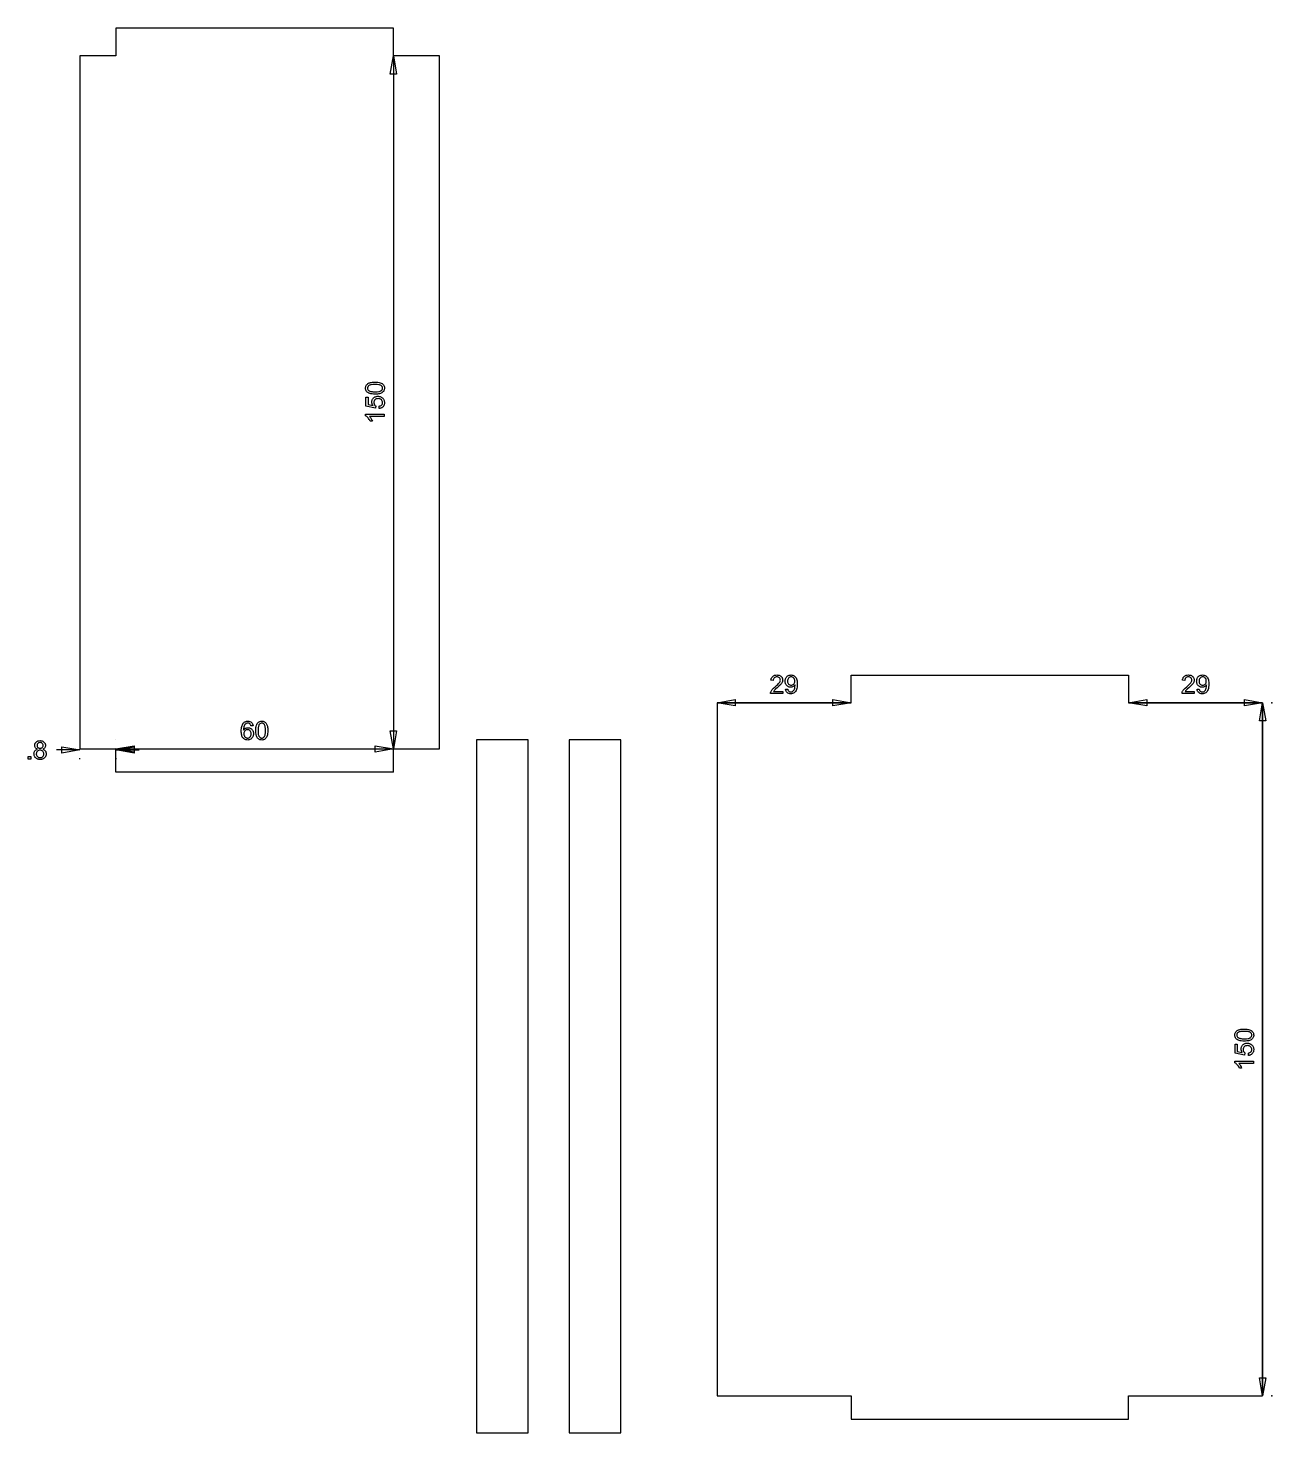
# Model space of a CAD drawing. Extents: x 314 to 1097, y 11 to 816.
# Drawn here: x 821 to 1090, y 12 to 316 of the extents above; entities that cross this region are included whole.
import ezdxf

# ---------------------------------------------------------------- set-up
doc = ezdxf.new("R2010")
doc.units = 0
doc.header["$LTSCALE"] = 10
doc.layers.add('Layer_1', color=7, linetype='CONTINUOUS')

msp = doc.modelspace()

# ---------------------------------------------------------------- linework, layer by layer
at = {"layer": 'Layer_1', "color": 7, "linetype": 'CONTINUOUS'}
for p, q in [((900, 316), (840, 316)), ((840, 316), (840, 310)), ((900, 310), (900, 316)), ((832.2, 310), (832.2, 160)), ((840, 310), (832.2, 310)), ((909.99, 310), (900, 310)), ((900, 310), (900, 160)), ((902, 310), (902, 310)), ((909.99, 160), (909.99, 310)), ((999, 170), (999, 176)), ((999, 176), (1059, 176)), ((1059, 176), (1059, 170)), ((970, 170), (970, 20)), ((970, 170), (999, 170)), ((999, 170), (970, 170)), ((1088, 170), (1059, 170)), ((1059, 170), (1088, 170)), ((1088, 20), (1088, 170)), ((1088, 170), (1088, 20)), ((840, 162), (840, 162.01)), ((900, 162.01), (900, 162)), ((918, 162), (918, 12)), ((929.18, 162), (918, 162)), ((929.18, 12), (929.18, 162)), ((938, 162), (938, 12)), ((949.18, 162), (938, 162)), ((949.18, 12), (949.18, 162)), ((832.2, 159.79), (827.15, 159.79)), ((832.2, 160), (840, 160)), ((840, 160.01), (900, 160.01)), ((840, 155), (840, 160)), ((840, 159.79), (845.05, 159.79)), ((900, 155), (900, 160)), ((900, 160), (909.99, 160)), ((902, 160), (902, 160)), ((832.2, 157.79), (832.2, 158)), ((840, 158), (840, 157.79)), ((900, 155), (840, 155)), ((970, 20), (999, 20)), ((999, 20), (999, 15)), ((1059, 20), (1088, 20)), ((1059, 15), (1059, 20)), ((999, 15), (1059, 15)), ((918, 12), (929.18, 12)), ((938, 12), (949.18, 12))]:
    msp.add_line(p, q, dxfattribs=at)
at = {"layer": 'Layer_1', "color": 7, "linetype": 'CONTINUOUS', "flags": 128}
for points in [[(900, 310), (900.69, 306.06), (899.31, 306.06), (900, 310)], [(896.03, 236.79), (895.69, 236.79), (895.39, 236.82), (895.12, 236.87), (894.89, 236.93), (894.68, 237.01), (894.5, 237.11), (894.35, 237.23), (894.22, 237.37), (894.12, 237.52), (894.04, 237.69), (894, 237.88), (893.98, 238.09), (893.99, 238.25), (894.02, 238.39), (894.06, 238.53), (894.11, 238.65), (894.19, 238.77), (894.27, 238.88), (894.37, 238.97), (894.49, 239.06), (894.62, 239.13), (894.76, 239.2), (894.91, 239.25), (895.08, 239.3), (895.27, 239.34), (895.49, 239.37), (895.75, 239.39), (896.03, 239.39), (896.36, 239.39), (896.66, 239.36), (896.93, 239.31), (897.16, 239.25), (897.37, 239.17), (897.55, 239.07), (897.7, 238.95), (897.83, 238.82), (897.94, 238.66), (898.01, 238.49), (898.05, 238.3), (898.07, 238.09), (898.06, 237.95), (898.04, 237.82), (898.01, 237.69), (897.96, 237.57), (897.91, 237.46), (897.84, 237.36), (897.75, 237.27), (897.65, 237.18), (897.52, 237.09), (897.36, 237.01), (897.19, 236.94), (897, 236.88), (896.78, 236.84), (896.55, 236.81), (896.3, 236.79), (896.03, 236.79)], [(896.03, 237.29), (896.48, 237.3), (896.85, 237.35), (897, 237.38), (897.13, 237.42), (897.25, 237.47), (897.34, 237.52), (897.48, 237.64), (897.54, 237.71), (897.58, 237.78), (897.62, 237.85), (897.64, 237.93), (897.66, 238.01), (897.66, 238.09), (897.66, 238.17), (897.64, 238.25), (897.62, 238.33), (897.58, 238.4), (897.54, 238.47), (897.48, 238.54), (897.34, 238.66), (897.25, 238.71), (897.13, 238.76), (897, 238.8), (896.85, 238.83), (896.48, 238.88), (896.03, 238.89), (895.57, 238.88), (895.21, 238.83), (895.05, 238.8), (894.92, 238.76), (894.81, 238.71), (894.71, 238.66), (894.57, 238.54), (894.52, 238.47), (894.47, 238.4), (894.44, 238.33), (894.41, 238.25), (894.4, 238.17), (894.39, 238.08), (894.41, 237.92), (894.46, 237.78), (894.55, 237.65), (894.68, 237.54), (894.78, 237.48), (894.9, 237.43), (895.04, 237.39), (895.2, 237.35), (895.38, 237.33), (895.57, 237.31), (896.03, 237.29)], [(896.95, 233.68), (896.91, 234.19), (897.09, 234.23), (897.24, 234.29), (897.37, 234.36), (897.47, 234.46), (897.56, 234.57), (897.62, 234.69), (897.65, 234.82), (897.66, 234.96), (897.65, 235.13), (897.6, 235.29), (897.51, 235.43), (897.4, 235.56), (897.25, 235.67), (897.09, 235.75), (896.9, 235.79), (896.69, 235.81), (896.49, 235.79), (896.31, 235.75), (896.16, 235.68), (896.02, 235.57), (895.92, 235.45), (895.84, 235.3), (895.8, 235.14), (895.78, 234.95), (895.79, 234.84), (895.81, 234.73), (895.84, 234.63), (895.89, 234.53), (895.95, 234.44), (896.01, 234.36), (896.09, 234.29), (896.17, 234.23), (896.11, 233.77), (894.05, 234.15), (894.05, 236.14), (894.52, 236.14), (894.52, 234.55), (895.6, 234.33), (895.49, 234.51), (895.41, 234.7), (895.36, 234.89), (895.35, 235.09), (895.35, 235.21), (895.37, 235.34), (895.4, 235.46), (895.44, 235.57), (895.49, 235.68), (895.55, 235.78), (895.63, 235.88), (895.71, 235.97), (895.8, 236.05), (895.91, 236.13), (896.01, 236.19), (896.13, 236.24), (896.25, 236.28), (896.37, 236.31), (896.5, 236.32), (896.64, 236.33), (896.78, 236.33), (896.91, 236.31), (897.03, 236.29), (897.15, 236.25), (897.27, 236.21), (897.38, 236.15), (897.48, 236.09), (897.58, 236.01), (897.7, 235.91), (897.8, 235.8), (897.88, 235.69), (897.95, 235.56), (898, 235.42), (898.04, 235.28), (898.06, 235.13), (898.07, 234.96), (898.05, 234.7), (898.03, 234.58), (897.99, 234.47), (897.95, 234.36), (897.9, 234.26), (897.83, 234.16), (897.76, 234.07), (897.68, 233.99), (897.6, 233.92), (897.51, 233.86), (897.41, 233.8), (897.3, 233.76), (897.19, 233.72), (897.08, 233.69), (896.95, 233.68)], [(898, 232.42), (898, 231.93), (894.87, 231.93), (895.04, 231.72), (895.21, 231.46), (895.36, 231.19), (895.46, 230.95), (894.99, 230.95), (894.89, 231.15), (894.77, 231.33), (894.65, 231.51), (894.52, 231.67), (894.38, 231.81), (894.25, 231.93), (894.11, 232.03), (893.98, 232.1), (893.98, 232.42), (898, 232.42)], [(984.21, 172.47), (984.21, 172), (981.56, 172), (981.57, 172.17), (981.62, 172.34), (981.68, 172.48), (981.75, 172.61), (981.84, 172.74), (981.94, 172.87), (982.07, 173.01), (982.21, 173.16), (982.58, 173.48), (982.88, 173.73), (983.13, 173.96), (983.32, 174.16), (983.47, 174.33), (983.57, 174.48), (983.64, 174.63), (983.68, 174.78), (983.7, 174.92), (983.68, 175.06), (983.64, 175.19), (983.58, 175.3), (983.49, 175.41), (983.37, 175.5), (983.25, 175.56), (983.1, 175.6), (982.94, 175.61), (982.77, 175.6), (982.62, 175.56), (982.49, 175.49), (982.37, 175.4), (982.28, 175.28), (982.21, 175.14), (982.17, 174.99), (982.16, 174.81), (981.65, 174.86), (981.67, 175), (981.7, 175.13), (981.73, 175.25), (981.78, 175.36), (981.83, 175.46), (981.89, 175.56), (981.96, 175.64), (982.04, 175.72), (982.13, 175.79), (982.23, 175.85), (982.33, 175.9), (982.44, 175.94), (982.56, 175.97), (982.68, 176), (982.95, 176.02), (983.09, 176.01), (983.23, 176), (983.35, 175.97), (983.47, 175.94), (983.58, 175.89), (983.68, 175.84), (983.78, 175.77), (983.86, 175.7), (983.94, 175.61), (984.01, 175.53), (984.07, 175.44), (984.12, 175.34), (984.15, 175.24), (984.18, 175.13), (984.19, 175.02), (984.2, 174.91), (984.19, 174.79), (984.18, 174.67), (984.14, 174.55), (984.1, 174.43), (984.04, 174.32), (983.97, 174.2), (983.88, 174.07), (983.78, 173.95), (983.47, 173.64), (983.02, 173.24), (982.66, 172.93), (982.45, 172.74), (982.34, 172.61), (982.24, 172.47), (984.21, 172.47)], [(984.81, 172.92), (985.28, 172.97), (985.31, 172.81), (985.36, 172.68), (985.43, 172.57), (985.51, 172.49), (985.6, 172.42), (985.7, 172.37), (985.81, 172.34), (985.94, 172.34), (986.05, 172.34), (986.15, 172.36), (986.25, 172.39), (986.34, 172.44), (986.42, 172.5), (986.49, 172.56), (986.56, 172.63), (986.62, 172.72), (986.67, 172.81), (986.72, 172.92), (986.8, 173.18), (986.86, 173.48), (986.87, 173.78), (986.87, 173.88), (986.79, 173.77), (986.7, 173.67), (986.59, 173.58), (986.47, 173.5), (986.34, 173.44), (986.2, 173.39), (986.06, 173.37), (985.92, 173.36), (985.79, 173.36), (985.68, 173.38), (985.57, 173.41), (985.46, 173.45), (985.36, 173.5), (985.26, 173.56), (985.16, 173.63), (985.08, 173.72), (985, 173.81), (984.93, 173.91), (984.87, 174.02), (984.82, 174.13), (984.78, 174.26), (984.75, 174.39), (984.74, 174.52), (984.73, 174.67), (984.74, 174.81), (984.75, 174.96), (984.78, 175.09), (984.82, 175.21), (984.87, 175.33), (984.93, 175.44), (985.01, 175.55), (985.09, 175.65), (985.18, 175.73), (985.28, 175.81), (985.39, 175.87), (985.49, 175.92), (985.61, 175.96), (985.73, 175.99), (985.86, 176.01), (985.99, 176.02), (986.18, 176), (986.36, 175.96), (986.54, 175.9), (986.7, 175.81), (986.86, 175.69), (986.99, 175.55), (987.1, 175.39), (987.19, 175.21), (987.27, 174.99), (987.32, 174.73), (987.35, 174.43), (987.36, 174.08), (987.35, 173.72), (987.32, 173.39), (987.27, 173.11), (987.2, 172.86), (987.1, 172.65), (986.99, 172.46), (986.85, 172.3), (986.7, 172.17), (986.53, 172.07), (986.34, 171.99), (986.14, 171.95), (985.93, 171.93), (985.71, 171.95), (985.5, 172), (985.32, 172.08), (985.16, 172.19), (985.03, 172.34), (984.92, 172.51), (984.85, 172.7), (984.81, 172.92)], [(986.82, 174.69), (986.8, 174.89), (986.76, 175.07), (986.69, 175.23), (986.59, 175.36), (986.47, 175.47), (986.34, 175.55), (986.2, 175.59), (986.05, 175.61), (985.89, 175.59), (985.74, 175.54), (985.61, 175.46), (985.48, 175.34), (985.37, 175.2), (985.3, 175.04), (985.25, 174.85), (985.24, 174.65), (985.25, 174.47), (985.29, 174.3), (985.37, 174.16), (985.47, 174.03), (985.59, 173.92), (985.72, 173.85), (985.87, 173.8), (986.04, 173.79), (986.2, 173.8), (986.35, 173.85), (986.48, 173.92), (986.6, 174.03), (986.69, 174.16), (986.76, 174.31), (986.8, 174.49), (986.82, 174.69)], [(1073.21, 172.47), (1073.21, 172), (1070.56, 172), (1070.57, 172.17), (1070.62, 172.34), (1070.68, 172.48), (1070.75, 172.61), (1070.84, 172.74), (1070.94, 172.87), (1071.07, 173.01), (1071.21, 173.16), (1071.58, 173.48), (1071.88, 173.73), (1072.13, 173.96), (1072.32, 174.16), (1072.47, 174.33), (1072.57, 174.48), (1072.64, 174.63), (1072.68, 174.78), (1072.7, 174.92), (1072.68, 175.06), (1072.64, 175.19), (1072.58, 175.3), (1072.49, 175.41), (1072.37, 175.5), (1072.25, 175.56), (1072.1, 175.6), (1071.94, 175.61), (1071.77, 175.6), (1071.62, 175.56), (1071.49, 175.49), (1071.37, 175.4), (1071.28, 175.28), (1071.21, 175.14), (1071.17, 174.99), (1071.16, 174.81), (1070.65, 174.86), (1070.67, 175), (1070.7, 175.13), (1070.73, 175.25), (1070.78, 175.36), (1070.83, 175.46), (1070.89, 175.56), (1070.96, 175.64), (1071.04, 175.72), (1071.13, 175.79), (1071.23, 175.85), (1071.33, 175.9), (1071.44, 175.94), (1071.56, 175.97), (1071.68, 176), (1071.95, 176.02), (1072.09, 176.01), (1072.23, 176), (1072.35, 175.97), (1072.47, 175.94), (1072.58, 175.89), (1072.68, 175.84), (1072.78, 175.77), (1072.86, 175.7), (1072.94, 175.61), (1073.01, 175.53), (1073.07, 175.44), (1073.12, 175.34), (1073.15, 175.24), (1073.18, 175.13), (1073.19, 175.02), (1073.2, 174.91), (1073.19, 174.79), (1073.18, 174.67), (1073.14, 174.55), (1073.1, 174.43), (1073.04, 174.32), (1072.97, 174.2), (1072.88, 174.07), (1072.78, 173.95), (1072.47, 173.64), (1072.02, 173.24), (1071.66, 172.93), (1071.45, 172.74), (1071.34, 172.61), (1071.24, 172.47), (1073.21, 172.47)], [(1073.81, 172.92), (1074.28, 172.97), (1074.31, 172.81), (1074.36, 172.68), (1074.43, 172.57), (1074.51, 172.49), (1074.6, 172.42), (1074.7, 172.37), (1074.81, 172.34), (1074.94, 172.34), (1075.05, 172.34), (1075.15, 172.36), (1075.25, 172.39), (1075.34, 172.44), (1075.42, 172.5), (1075.49, 172.56), (1075.56, 172.63), (1075.62, 172.72), (1075.67, 172.81), (1075.72, 172.92), (1075.8, 173.18), (1075.86, 173.48), (1075.87, 173.78), (1075.87, 173.88), (1075.79, 173.77), (1075.7, 173.67), (1075.59, 173.58), (1075.47, 173.5), (1075.34, 173.44), (1075.2, 173.39), (1075.06, 173.37), (1074.92, 173.36), (1074.79, 173.36), (1074.68, 173.38), (1074.57, 173.41), (1074.46, 173.45), (1074.36, 173.5), (1074.26, 173.56), (1074.16, 173.63), (1074.08, 173.72), (1074, 173.81), (1073.93, 173.91), (1073.87, 174.02), (1073.82, 174.13), (1073.78, 174.26), (1073.75, 174.39), (1073.74, 174.52), (1073.73, 174.67), (1073.74, 174.81), (1073.75, 174.96), (1073.78, 175.09), (1073.82, 175.21), (1073.87, 175.33), (1073.93, 175.44), (1074.01, 175.55), (1074.09, 175.65), (1074.18, 175.73), (1074.28, 175.81), (1074.39, 175.87), (1074.49, 175.92), (1074.61, 175.96), (1074.73, 175.99), (1074.86, 176.01), (1074.99, 176.02), (1075.18, 176), (1075.36, 175.96), (1075.54, 175.9), (1075.7, 175.81), (1075.86, 175.69), (1075.99, 175.55), (1076.1, 175.39), (1076.19, 175.21), (1076.27, 174.99), (1076.32, 174.73), (1076.35, 174.43), (1076.36, 174.08), (1076.35, 173.72), (1076.32, 173.39), (1076.27, 173.11), (1076.2, 172.86), (1076.1, 172.65), (1075.99, 172.46), (1075.85, 172.3), (1075.7, 172.17), (1075.53, 172.07), (1075.34, 171.99), (1075.14, 171.95), (1074.93, 171.93), (1074.71, 171.95), (1074.5, 172), (1074.32, 172.08), (1074.16, 172.19), (1074.03, 172.34), (1073.92, 172.51), (1073.85, 172.7), (1073.81, 172.92)], [(1075.82, 174.69), (1075.8, 174.89), (1075.76, 175.07), (1075.69, 175.23), (1075.59, 175.36), (1075.47, 175.47), (1075.34, 175.55), (1075.2, 175.59), (1075.05, 175.61), (1074.89, 175.59), (1074.74, 175.54), (1074.61, 175.46), (1074.48, 175.34), (1074.37, 175.2), (1074.3, 175.04), (1074.25, 174.85), (1074.24, 174.65), (1074.25, 174.47), (1074.29, 174.3), (1074.37, 174.16), (1074.47, 174.03), (1074.59, 173.92), (1074.72, 173.85), (1074.87, 173.8), (1075.04, 173.79), (1075.2, 173.8), (1075.35, 173.85), (1075.48, 173.92), (1075.6, 174.03), (1075.69, 174.16), (1075.76, 174.31), (1075.8, 174.49), (1075.82, 174.69)], [(970, 170), (973.94, 170.69), (973.94, 169.31), (970, 170)], [(999, 170), (995.06, 169.31), (995.06, 170.69), (999, 170)], [(1059, 170), (1062.94, 170.69), (1062.94, 169.31), (1059, 170)], [(1088, 170), (1084.06, 169.31), (1084.06, 170.69), (1088, 170)], [(1088, 170), (1088.69, 166.06), (1087.31, 166.06), (1088, 170)], [(869.67, 165.03), (869.18, 164.99), (869.15, 165.13), (869.11, 165.24), (869.06, 165.34), (869, 165.41), (868.89, 165.5), (868.78, 165.57), (868.65, 165.61), (868.51, 165.62), (868.39, 165.61), (868.29, 165.59), (868.19, 165.55), (868.1, 165.49), (867.99, 165.4), (867.89, 165.28), (867.8, 165.15), (867.73, 165), (867.67, 164.82), (867.63, 164.6), (867.6, 164.35), (867.59, 164.07), (867.68, 164.2), (867.79, 164.31), (867.9, 164.4), (868.02, 164.47), (868.15, 164.53), (868.29, 164.57), (868.42, 164.6), (868.56, 164.6), (868.68, 164.6), (868.8, 164.58), (868.91, 164.55), (869.02, 164.51), (869.12, 164.46), (869.22, 164.4), (869.31, 164.33), (869.4, 164.24), (869.48, 164.15), (869.55, 164.05), (869.61, 163.94), (869.66, 163.83), (869.69, 163.71), (869.72, 163.58), (869.74, 163.45), (869.74, 163.31), (869.73, 163.12), (869.7, 162.94), (869.65, 162.77), (869.58, 162.61), (869.49, 162.46), (869.39, 162.32), (869.27, 162.21), (869.14, 162.11), (868.99, 162.04), (868.83, 161.98), (868.67, 161.95), (868.49, 161.94), (868.34, 161.95), (868.2, 161.97), (868.06, 162), (867.93, 162.05), (867.81, 162.12), (867.7, 162.2), (867.59, 162.29), (867.49, 162.39), (867.4, 162.51), (867.32, 162.65), (867.25, 162.81), (867.2, 162.99), (867.16, 163.19), (867.13, 163.4), (867.11, 163.63), (867.1, 163.88), (867.11, 164.16), (867.13, 164.42), (867.16, 164.66), (867.21, 164.88), (867.27, 165.08), (867.34, 165.26), (867.43, 165.43), (867.53, 165.57), (867.63, 165.67), (867.73, 165.77), (867.85, 165.85), (867.97, 165.91), (868.1, 165.96), (868.24, 166), (868.38, 166.02), (868.54, 166.03), (868.76, 166.01), (868.97, 165.96), (869.15, 165.88), (869.31, 165.76), (869.45, 165.62), (869.55, 165.45), (869.63, 165.25), (869.67, 165.03)], [(867.67, 163.31), (867.67, 163.18), (867.69, 163.06), (867.73, 162.94), (867.77, 162.82), (867.83, 162.71), (867.9, 162.62), (867.98, 162.53), (868.08, 162.47), (868.17, 162.41), (868.27, 162.38), (868.38, 162.35), (868.48, 162.34), (868.63, 162.36), (868.77, 162.41), (868.9, 162.49), (869.02, 162.6), (869.12, 162.73), (869.19, 162.89), (869.23, 163.07), (869.24, 163.28), (869.23, 163.47), (869.19, 163.65), (869.12, 163.8), (869.02, 163.93), (868.9, 164.04), (868.77, 164.11), (868.62, 164.16), (868.46, 164.17), (868.3, 164.16), (868.16, 164.11), (868.02, 164.04), (867.9, 163.93), (867.8, 163.8), (867.73, 163.66), (867.68, 163.49), (867.67, 163.31)], [(870.23, 163.98), (870.24, 164.32), (870.27, 164.62), (870.31, 164.89), (870.38, 165.12), (870.46, 165.33), (870.56, 165.51), (870.68, 165.66), (870.81, 165.79), (870.96, 165.89), (871.14, 165.97), (871.33, 166.01), (871.54, 166.03), (871.69, 166.02), (871.84, 165.99), (871.97, 165.95), (872.1, 165.9), (872.22, 165.82), (872.32, 165.74), (872.42, 165.64), (872.5, 165.52), (872.58, 165.39), (872.64, 165.25), (872.7, 165.1), (872.75, 164.93), (872.79, 164.74), (872.82, 164.52), (872.83, 164.26), (872.84, 163.98), (872.83, 163.65), (872.8, 163.35), (872.76, 163.08), (872.7, 162.85), (872.61, 162.64), (872.52, 162.46), (872.4, 162.31), (872.26, 162.18), (872.11, 162.07), (871.94, 162), (871.75, 161.96), (871.54, 161.94), (871.4, 161.95), (871.26, 161.97), (871.14, 162), (871.02, 162.04), (870.91, 162.1), (870.81, 162.17), (870.71, 162.26), (870.63, 162.36), (870.53, 162.49), (870.45, 162.64), (870.39, 162.82), (870.33, 163.01), (870.29, 163.23), (870.26, 163.46), (870.24, 163.71), (870.23, 163.98)], [(870.74, 163.98), (870.75, 163.53), (870.79, 163.16), (870.83, 163.01), (870.87, 162.88), (870.91, 162.76), (870.97, 162.67), (871.09, 162.53), (871.16, 162.47), (871.22, 162.43), (871.3, 162.39), (871.37, 162.37), (871.45, 162.35), (871.54, 162.34), (871.62, 162.35), (871.7, 162.37), (871.77, 162.39), (871.85, 162.43), (871.92, 162.47), (871.98, 162.53), (872.11, 162.67), (872.16, 162.76), (872.21, 162.88), (872.25, 163.01), (872.28, 163.16), (872.32, 163.53), (872.34, 163.98), (872.32, 164.43), (872.28, 164.8), (872.25, 164.96), (872.21, 165.09), (872.16, 165.2), (872.11, 165.29), (871.98, 165.44), (871.92, 165.49), (871.85, 165.54), (871.77, 165.57), (871.7, 165.6), (871.61, 165.61), (871.53, 165.62), (871.37, 165.6), (871.23, 165.55), (871.1, 165.46), (870.99, 165.33), (870.93, 165.23), (870.88, 165.11), (870.84, 164.97), (870.8, 164.81), (870.77, 164.63), (870.75, 164.44), (870.74, 163.98)], [(823.03, 159.96), (822.89, 160.02), (822.77, 160.1), (822.67, 160.18), (822.58, 160.28), (822.52, 160.39), (822.47, 160.51), (822.44, 160.64), (822.43, 160.78), (822.44, 160.88), (822.45, 160.99), (822.48, 161.08), (822.51, 161.18), (822.56, 161.27), (822.61, 161.35), (822.67, 161.43), (822.75, 161.51), (822.83, 161.58), (822.92, 161.64), (823.01, 161.69), (823.11, 161.73), (823.22, 161.77), (823.34, 161.79), (823.58, 161.81), (823.83, 161.79), (823.95, 161.76), (824.06, 161.73), (824.16, 161.69), (824.25, 161.64), (824.34, 161.57), (824.43, 161.5), (824.5, 161.42), (824.57, 161.34), (824.62, 161.26), (824.67, 161.17), (824.7, 161.07), (824.73, 160.97), (824.74, 160.87), (824.75, 160.76), (824.74, 160.63), (824.71, 160.5), (824.66, 160.39), (824.6, 160.28), (824.52, 160.18), (824.42, 160.1), (824.3, 160.02), (824.16, 159.96), (824.33, 159.89), (824.48, 159.8), (824.61, 159.7), (824.72, 159.57), (824.8, 159.43), (824.86, 159.28), (824.9, 159.11), (824.91, 158.93), (824.9, 158.81), (824.89, 158.69), (824.86, 158.57), (824.82, 158.46), (824.77, 158.36), (824.71, 158.26), (824.63, 158.16), (824.55, 158.07), (824.45, 157.99), (824.35, 157.92), (824.24, 157.86), (824.13, 157.81), (824, 157.77), (823.87, 157.74), (823.74, 157.73), (823.59, 157.72), (823.45, 157.73), (823.31, 157.74), (823.18, 157.77), (823.06, 157.81), (822.94, 157.86), (822.83, 157.92), (822.73, 157.99), (822.64, 158.07), (822.55, 158.16), (822.48, 158.26), (822.42, 158.36), (822.36, 158.47), (822.32, 158.58), (822.3, 158.7), (822.28, 158.82), (822.27, 158.95), (822.29, 159.13), (822.32, 159.31), (822.38, 159.46), (822.47, 159.6), (822.58, 159.72), (822.71, 159.82), (822.86, 159.9), (823.03, 159.96)], [(822.94, 160.79), (822.95, 160.66), (822.98, 160.53), (823.04, 160.42), (823.12, 160.33), (823.22, 160.25), (823.33, 160.19), (823.45, 160.16), (823.59, 160.15), (823.73, 160.16), (823.85, 160.19), (823.96, 160.25), (824.06, 160.33), (824.14, 160.42), (824.2, 160.53), (824.23, 160.64), (824.24, 160.76), (824.23, 160.89), (824.19, 161.01), (824.14, 161.12), (824.05, 161.22), (823.95, 161.3), (823.84, 161.36), (823.72, 161.39), (823.59, 161.4), (823.45, 161.39), (823.33, 161.36), (823.22, 161.3), (823.12, 161.22), (823.04, 161.13), (822.98, 161.03), (822.95, 160.91), (822.94, 160.79)], [(900, 160), (899.31, 163.94), (900.69, 163.94), (900, 160)], [(821, 157.79), (821, 158.35), (821.56, 158.35), (821.56, 157.79), (821, 157.79)], [(822.78, 158.94), (822.78, 158.84), (822.8, 158.74), (822.83, 158.64), (822.88, 158.54), (822.93, 158.45), (823, 158.36), (823.08, 158.29), (823.17, 158.23), (823.27, 158.19), (823.38, 158.15), (823.49, 158.13), (823.6, 158.13), (823.77, 158.14), (823.92, 158.18), (824.06, 158.25), (824.18, 158.35), (824.28, 158.47), (824.35, 158.61), (824.39, 158.76), (824.41, 158.93), (824.39, 159.1), (824.35, 159.25), (824.27, 159.39), (824.17, 159.52), (824.05, 159.62), (823.91, 159.69), (823.75, 159.73), (823.58, 159.75), (823.41, 159.73), (823.26, 159.69), (823.13, 159.62), (823.01, 159.52), (822.91, 159.4), (822.84, 159.26), (822.79, 159.11), (822.78, 158.94)], [(832.2, 159.79), (828.26, 159.1), (828.26, 160.49), (832.2, 159.79)], [(840, 160.01), (843.94, 160.7), (843.94, 159.31), (840, 160.01)], [(840, 159.79), (843.94, 160.49), (843.94, 159.1), (840, 159.79)], [(900, 160.01), (896.06, 159.31), (896.06, 160.7), (900, 160.01)], [(1084.03, 96.79), (1083.69, 96.79), (1083.39, 96.82), (1083.12, 96.87), (1082.89, 96.93), (1082.68, 97.01), (1082.5, 97.11), (1082.35, 97.23), (1082.22, 97.37), (1082.12, 97.52), (1082.04, 97.69), (1082, 97.88), (1081.98, 98.09), (1081.99, 98.25), (1082.02, 98.39), (1082.06, 98.53), (1082.11, 98.65), (1082.19, 98.77), (1082.27, 98.88), (1082.37, 98.97), (1082.49, 99.06), (1082.62, 99.13), (1082.76, 99.2), (1082.91, 99.25), (1083.08, 99.3), (1083.27, 99.34), (1083.49, 99.37), (1083.75, 99.39), (1084.03, 99.39), (1084.36, 99.39), (1084.66, 99.36), (1084.93, 99.31), (1085.16, 99.25), (1085.37, 99.17), (1085.55, 99.07), (1085.7, 98.95), (1085.83, 98.82), (1085.94, 98.66), (1086.01, 98.49), (1086.05, 98.3), (1086.07, 98.09), (1086.06, 97.95), (1086.04, 97.82), (1086.01, 97.69), (1085.96, 97.57), (1085.91, 97.46), (1085.83, 97.36), (1085.75, 97.27), (1085.65, 97.18), (1085.52, 97.09), (1085.36, 97.01), (1085.19, 96.94), (1085, 96.88), (1084.78, 96.84), (1084.55, 96.81), (1084.3, 96.79), (1084.03, 96.79)], [(1084.03, 97.29), (1084.48, 97.3), (1084.85, 97.35), (1085, 97.38), (1085.13, 97.42), (1085.25, 97.47), (1085.34, 97.52), (1085.48, 97.64), (1085.54, 97.71), (1085.58, 97.78), (1085.62, 97.85), (1085.64, 97.93), (1085.66, 98.01), (1085.66, 98.09), (1085.66, 98.17), (1085.64, 98.25), (1085.62, 98.33), (1085.58, 98.4), (1085.54, 98.47), (1085.48, 98.54), (1085.34, 98.66), (1085.24, 98.71), (1085.13, 98.76), (1085, 98.8), (1084.85, 98.83), (1084.48, 98.88), (1084.03, 98.89), (1083.57, 98.88), (1083.21, 98.83), (1083.05, 98.8), (1082.92, 98.76), (1082.81, 98.71), (1082.71, 98.66), (1082.57, 98.54), (1082.52, 98.47), (1082.47, 98.4), (1082.44, 98.33), (1082.41, 98.25), (1082.4, 98.17), (1082.39, 98.08), (1082.41, 97.92), (1082.46, 97.78), (1082.55, 97.65), (1082.68, 97.54), (1082.78, 97.48), (1082.9, 97.43), (1083.04, 97.39), (1083.2, 97.35), (1083.38, 97.33), (1083.57, 97.31), (1084.03, 97.29)], [(1084.95, 93.68), (1084.91, 94.19), (1085.09, 94.23), (1085.24, 94.29), (1085.37, 94.36), (1085.47, 94.46), (1085.56, 94.57), (1085.62, 94.69), (1085.65, 94.82), (1085.66, 94.96), (1085.65, 95.13), (1085.6, 95.29), (1085.51, 95.43), (1085.4, 95.56), (1085.25, 95.67), (1085.09, 95.75), (1084.9, 95.79), (1084.69, 95.81), (1084.49, 95.79), (1084.31, 95.75), (1084.16, 95.68), (1084.02, 95.57), (1083.92, 95.45), (1083.84, 95.3), (1083.8, 95.14), (1083.78, 94.95), (1083.79, 94.84), (1083.81, 94.73), (1083.84, 94.63), (1083.89, 94.53), (1083.95, 94.44), (1084.01, 94.36), (1084.09, 94.29), (1084.17, 94.23), (1084.11, 93.77), (1082.05, 94.15), (1082.05, 96.14), (1082.52, 96.14), (1082.52, 94.55), (1083.6, 94.33), (1083.49, 94.51), (1083.41, 94.7), (1083.36, 94.89), (1083.35, 95.09), (1083.35, 95.21), (1083.37, 95.34), (1083.4, 95.46), (1083.44, 95.57), (1083.49, 95.68), (1083.55, 95.78), (1083.63, 95.88), (1083.71, 95.97), (1083.8, 96.05), (1083.91, 96.13), (1084.01, 96.19), (1084.13, 96.24), (1084.25, 96.28), (1084.37, 96.31), (1084.5, 96.32), (1084.64, 96.33), (1084.78, 96.33), (1084.91, 96.31), (1085.03, 96.29), (1085.15, 96.25), (1085.27, 96.21), (1085.38, 96.15), (1085.48, 96.09), (1085.58, 96.01), (1085.7, 95.91), (1085.8, 95.8), (1085.88, 95.69), (1085.95, 95.56), (1086, 95.42), (1086.04, 95.28), (1086.06, 95.13), (1086.07, 94.96), (1086.05, 94.7), (1086.03, 94.58), (1085.99, 94.47), (1085.95, 94.36), (1085.9, 94.26), (1085.83, 94.16), (1085.76, 94.07), (1085.68, 93.99), (1085.6, 93.92), (1085.51, 93.86), (1085.41, 93.8), (1085.3, 93.76), (1085.19, 93.72), (1085.08, 93.69), (1084.95, 93.68)], [(1086, 92.42), (1086, 91.93), (1082.87, 91.93), (1083.04, 91.72), (1083.21, 91.46), (1083.36, 91.19), (1083.46, 90.95), (1082.99, 90.95), (1082.89, 91.15), (1082.77, 91.33), (1082.65, 91.51), (1082.52, 91.67), (1082.38, 91.81), (1082.25, 91.93), (1082.11, 92.03), (1081.98, 92.1), (1081.98, 92.42), (1086, 92.42)], [(1088, 20), (1087.31, 23.94), (1088.69, 23.94), (1088, 20)]]:
    msp.add_lwpolyline(points, close=True, dxfattribs=at)
at = {"layer": 'Layer_1', "color": 7, "linetype": 'CONTINUOUS'}
for p in [(1090, 170), (1090, 20)]:
    msp.add_point(p, dxfattribs=at)

doc.saveas('drawing.dxf')
